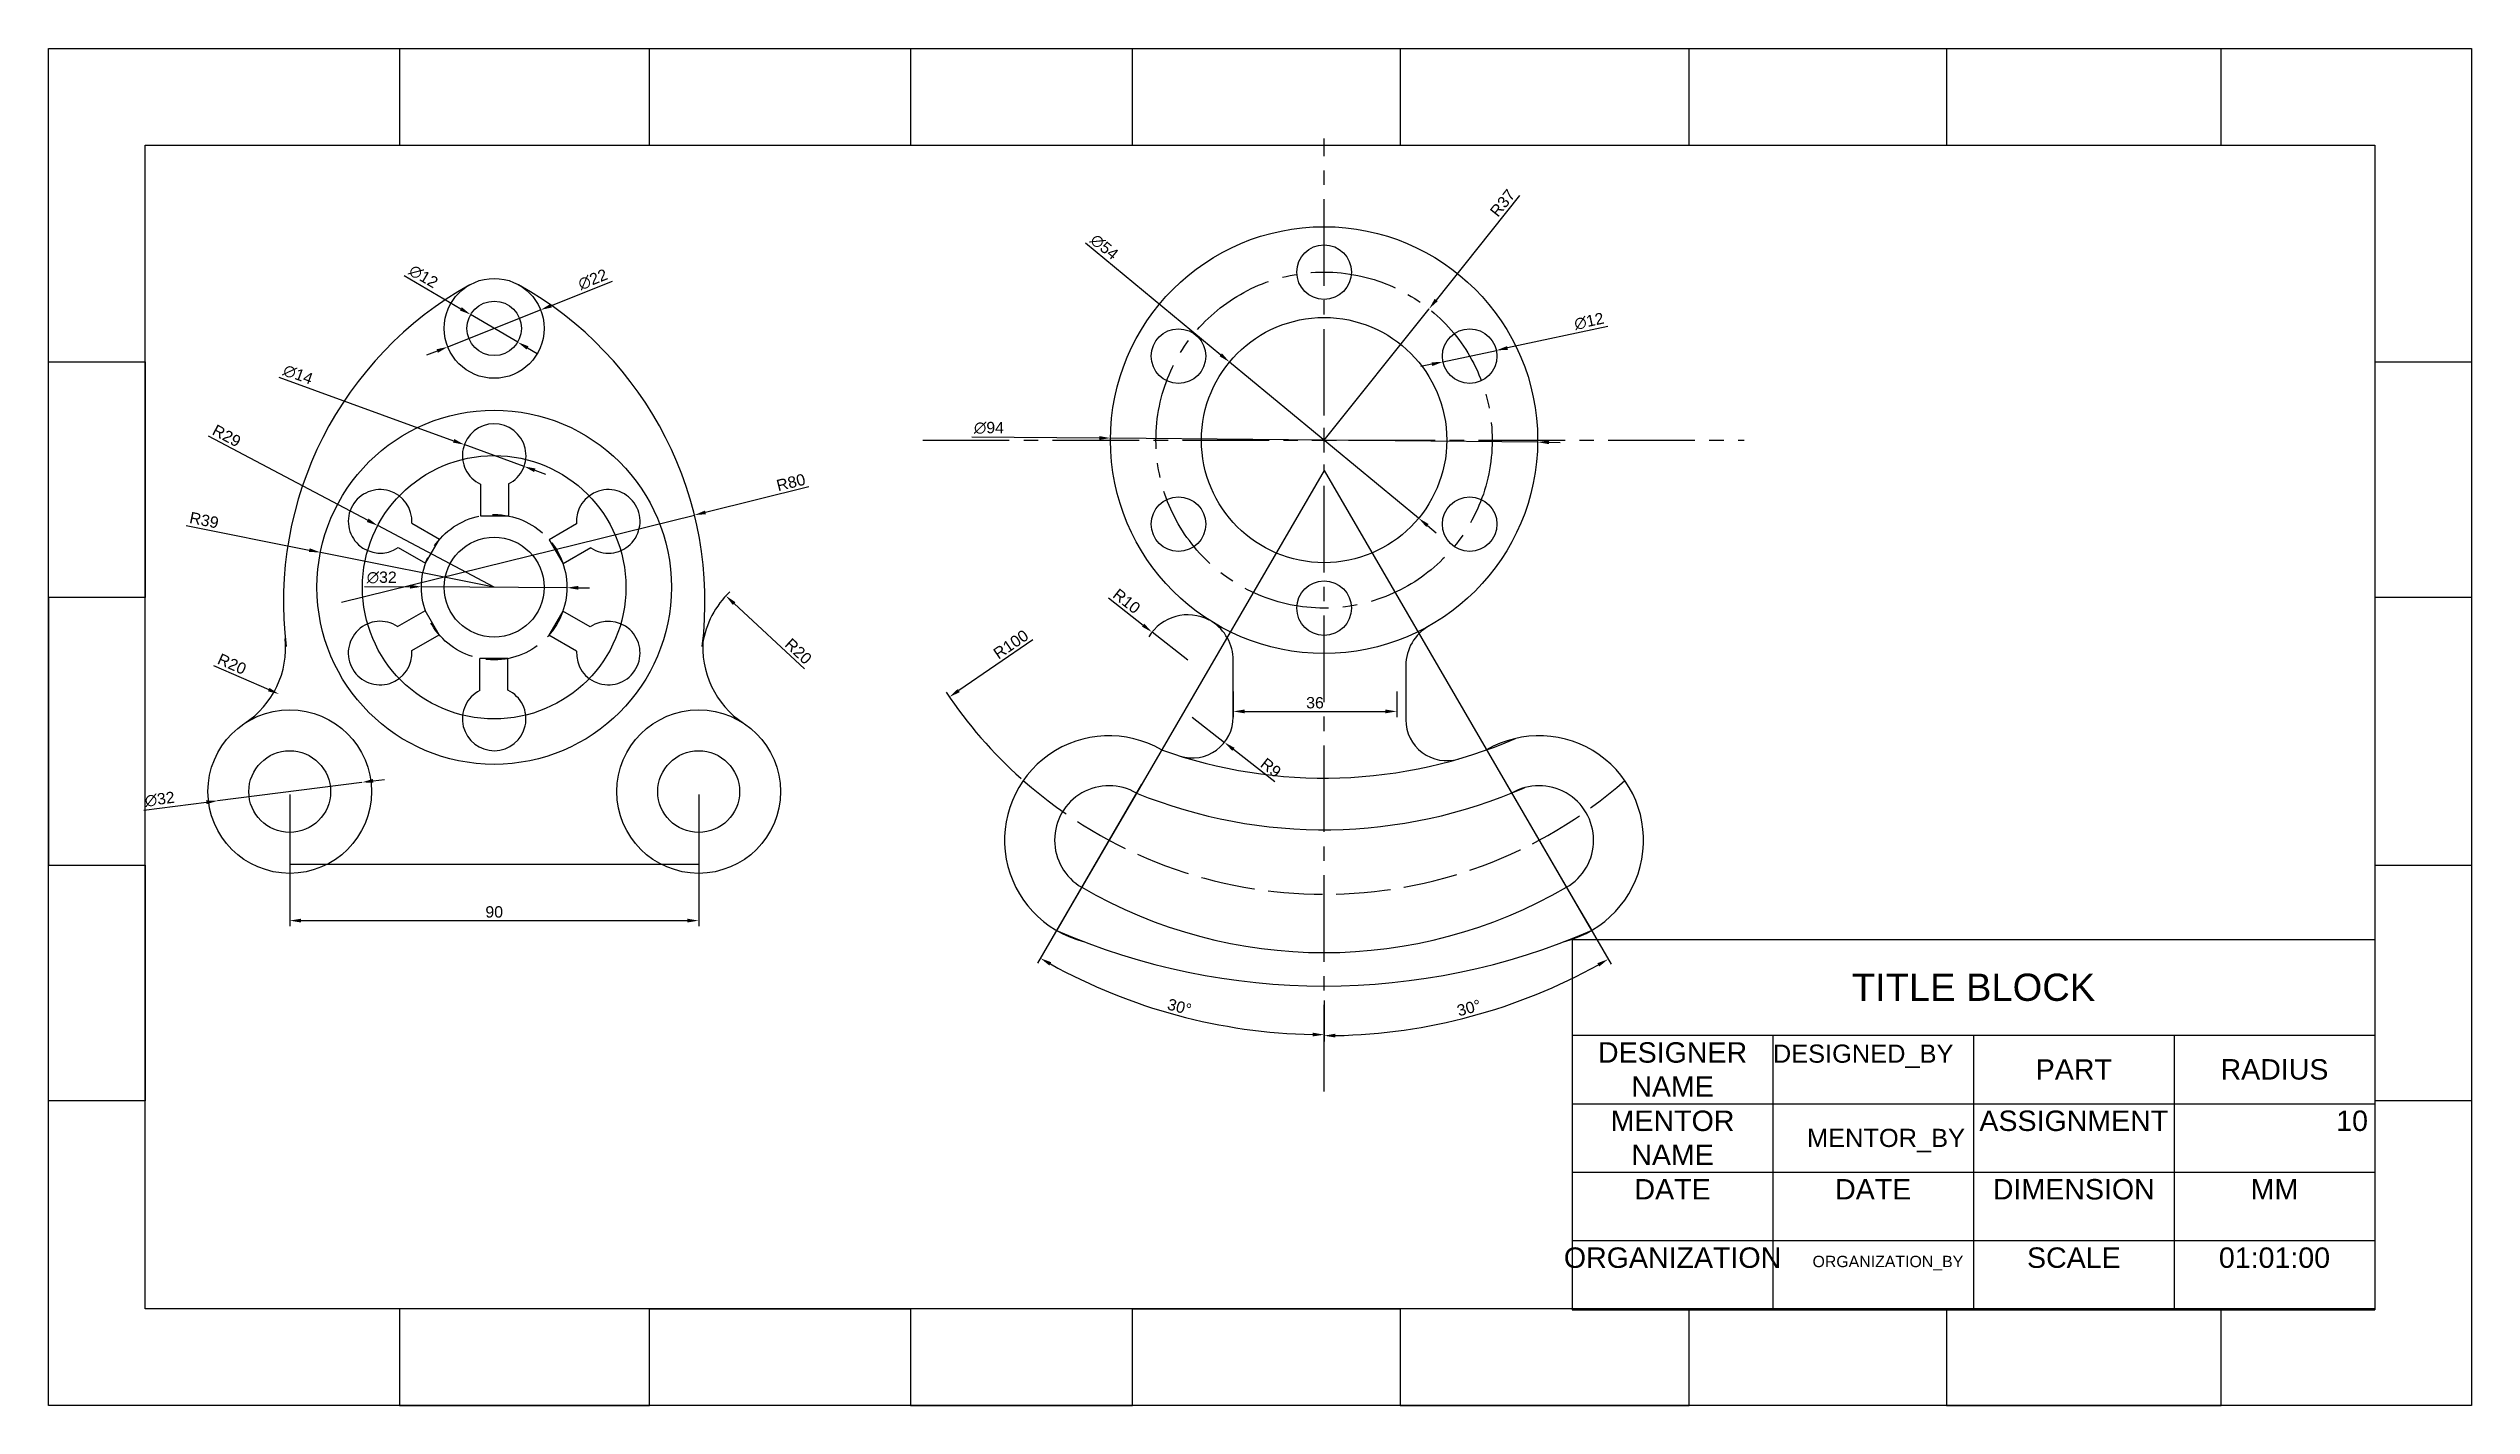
# Model space of a CAD drawing. Header units: millimetres. Extents: x 3405 to 3938, y 1557 to 1856.
import ezdxf

# ---------------------------------------------------------------- set-up
doc = ezdxf.new("R2010")
doc.units = ezdxf.units.MM
doc.linetypes.add('ACAD_ISO02W100', pattern=[15, 12, -3])
doc.linetypes.add('CENTER2', pattern=[28.575, 19.05, -3.175, 3.175, -3.175])
doc.styles.get("Standard").update_dxf_attribs({"font": 'arial.ttf'})
doc.dimstyles.new('ISO-25', dxfattribs={"dimtxt": 2.5, "dimasz": 2.5, "dimexe": 1.25, "dimexo": 0.625, "dimtad": 1, "dimtxsty": 'Standard', "dimcen": 2.5, "dimadec": 0, "dimazin": 0, "dimtfac": 1, "dimtmove": 0, "dimatfit": 3, "dimfxl": 1, "dimarcsym": 0})

# ---------------------------------------------------------------- blocks, each defined once
blk = doc.blocks.new('*U1')
blk.add_arc((0, -0.34), 7, 296.6438, 244.6231)
blk = doc.blocks.new('*U2')
at = {"color": 0, "linetype": 'ByBlock', "lineweight": -2, "transparency": 16777216}
blk.add_blockref('*U1', (3503.25, 1766.58), dxfattribs=at)
for p, rotation in [((3477.84, 1751.92), 59.99999999999999), ((3528.65, 1751.92), 299.9999999999999), ((3477.84, 1722.58), 120), ((3528.65, 1722.58), 240), ((3503.25, 1707.91), 180)]:
    blk.add_blockref('*U1', p, dxfattribs=dict(at, rotation=rotation))
blk = doc.blocks.new('*U3')
blk.add_line((0, 3.48), (0, -3.48))
blk = doc.blocks.new('*U4')
at = {"color": 0, "linetype": 'ByBlock', "lineweight": -2, "transparency": 16777216}
blk.add_blockref('*U3', (3500.25, 1756.44), dxfattribs=at)
for p, rotation in [((3518.37, 1749.44), 300.0000000000001), ((3485.12, 1744.25), 60.00000000000001), ((3521.37, 1730.25), 240), ((3488.12, 1725.05), 120), ((3506.25, 1718.05), 180)]:
    blk.add_blockref('*U3', p, dxfattribs=dict(at, rotation=rotation))
blk = doc.blocks.new('*U5')
blk.add_line((0, 3.53), (0, -3.53))
blk = doc.blocks.new('*U6')
at = {"color": 0, "linetype": 'ByBlock', "lineweight": -2, "transparency": 16777216}
blk.add_blockref('*U5', (3506.39, 1756.46), dxfattribs=at)
for p, rotation in [((3488.17, 1749.57), 59.99999999999999), ((3521.46, 1744.14), 299.9999999999999), ((3485.04, 1730.36), 120), ((3518.32, 1724.92), 240), ((3500.11, 1718.03), 180)]:
    blk.add_blockref('*U5', p, dxfattribs=dict(at, rotation=rotation))
blk = doc.blocks.new('*U7')
blk.add_line((-3.07, 0), (3.07, 0))
blk = doc.blocks.new('*U8')
at = {"color": 0, "linetype": 'ByBlock', "lineweight": -2, "transparency": 16777216}
blk.add_blockref('*U7', (3503.32, 1752.96), dxfattribs=at)
for p, rotation in [((3489.67, 1745.17), 60.00000000000001), ((3516.89, 1745.04), 299.9999999999999), ((3489.6, 1729.45), 120), ((3516.82, 1729.33), 239.9999999999999), ((3503.18, 1721.53), 180)]:
    blk.add_blockref('*U7', p, dxfattribs=dict(at, rotation=rotation))
blk = doc.blocks.new('*D9')
at = {"color": 0, "linetype": 'Continuous', "lineweight": -2, "transparency": 16777216}
for p, q in [((3474.72, 1737.44), (3484.75, 1737.37)), ((3519.25, 1737.14), (3487.25, 1737.35)), ((3521.75, 1737.12), (3524.25, 1737.11))]:
    blk.add_line(p, q, dxfattribs=at)
at = {"color": 0, "linetype": 'Continuous', "transparency": 16777216}
for points in [[(3484.75, 1737.79), (3484.74, 1736.95), (3487.25, 1737.35)], [(3521.75, 1737.54), (3521.74, 1736.71), (3519.25, 1737.14)]]:
    blk.add_solid(points, dxfattribs=at)
at = {"layer": 'Defpoints', "color": 0, "linetype": 'Continuous', "transparency": 16777216}
for p in [(3487.25, 1737.35), (3519.25, 1737.14)]:
    blk.add_point(p, dxfattribs=at)
at = {"color": 0, "linetype": 'Continuous', "transparency": 16777216, "insert": (3478.5, 1739.38), "char_height": 2.5, "attachment_point": 5, "rotation": 359.6209}
blk.add_mtext('∅32', dxfattribs=at)
blk = doc.blocks.new('*D10')
at = {"color": 0, "linetype": 'Continuous', "lineweight": -2, "transparency": 16777216}
blk.add_line((3441.48, 1720.04), (3453.63, 1714.7), dxfattribs=at)
at = {"color": 0, "linetype": 'Continuous', "transparency": 16777216}
blk.add_solid([(3453.8, 1715.08), (3453.46, 1714.32), (3455.92, 1713.7)], dxfattribs=at)
at = {"layer": 'Defpoints', "color": 0, "linetype": 'Continuous', "transparency": 16777216}
for p in [(3437.61, 1721.74), (3455.92, 1713.7)]:
    blk.add_point(p, dxfattribs=at)
at = {"color": 0, "linetype": 'Continuous', "transparency": 16777216, "insert": (3445.54, 1720.33), "char_height": 2.5, "attachment_point": 5, "rotation": 336.2799}
blk.add_mtext('R20', dxfattribs=at)
blk = doc.blocks.new('*D11')
at = {"color": 0, "linetype": 'Continuous', "lineweight": -2, "transparency": 16777216}
for p, q in [((3435.49, 1750.85), (3462.56, 1745.41)), ((3503.25, 1737.25), (3465.01, 1744.92))]:
    blk.add_line(p, q, dxfattribs=at)
at = {"color": 0, "linetype": 'Continuous', "transparency": 16777216}
blk.add_solid([(3462.64, 1745.82), (3462.48, 1745.01), (3465.01, 1744.92)], dxfattribs=at)
at = {"layer": 'Defpoints', "color": 0, "linetype": 'Continuous', "transparency": 16777216}
for p in [(3465.01, 1744.92), (3503.25, 1737.25)]:
    blk.add_point(p, dxfattribs=at)
at = {"color": 0, "linetype": 'Continuous', "transparency": 16777216, "insert": (3439.41, 1752), "char_height": 2.5, "attachment_point": 5, "rotation": 348.6494}
blk.add_mtext('R39', dxfattribs=at)
blk = doc.blocks.new('*D12')
at = {"color": 0, "linetype": 'Continuous', "lineweight": -2, "transparency": 16777216}
for p, q in [((3440.28, 1770.6), (3475.41, 1751.99)), ((3503.25, 1737.25), (3477.62, 1750.82))]:
    blk.add_line(p, q, dxfattribs=at)
at = {"color": 0, "linetype": 'Continuous', "transparency": 16777216}
blk.add_solid([(3475.61, 1752.36), (3475.22, 1751.62), (3477.62, 1750.82)], dxfattribs=at)
at = {"layer": 'Defpoints', "color": 0, "linetype": 'Continuous', "transparency": 16777216}
for p in [(3477.62, 1750.82), (3503.25, 1737.25)]:
    blk.add_point(p, dxfattribs=at)
at = {"color": 0, "linetype": 'Continuous', "transparency": 16777216, "insert": (3444.37, 1770.59), "char_height": 2.5, "attachment_point": 5, "rotation": 332.0903}
blk.add_mtext('R29', dxfattribs=at)
blk = doc.blocks.new('*D13')
at = {"color": 0, "linetype": 'Continuous', "lineweight": -2, "transparency": 16777216}
for p, q in [((3455.85, 1783.49), (3494.32, 1769.5)), ((3509.82, 1763.85), (3496.67, 1768.64)), ((3512.17, 1763), (3514.52, 1762.14))]:
    blk.add_line(p, q, dxfattribs=at)
at = {"color": 0, "linetype": 'Continuous', "transparency": 16777216}
for points in [[(3494.46, 1769.89), (3494.18, 1769.1), (3496.67, 1768.64)], [(3512.32, 1763.39), (3512.03, 1762.61), (3509.82, 1763.85)]]:
    blk.add_solid(points, dxfattribs=at)
at = {"layer": 'Defpoints', "color": 0, "linetype": 'Continuous', "transparency": 16777216}
for p in [(3496.67, 1768.64), (3509.82, 1763.85)]:
    blk.add_point(p, dxfattribs=at)
at = {"color": 0, "linetype": 'Continuous', "transparency": 16777216, "insert": (3460.07, 1784.06), "char_height": 2.5, "attachment_point": 5, "rotation": 340.0045}
blk.add_mtext('∅14', dxfattribs=at)
blk = doc.blocks.new('*D14')
at = {"color": 0, "linetype": 'Continuous', "lineweight": -2, "transparency": 16777216}
for p, q in [((3458.25, 1691.62), (3458.25, 1662.59)), ((3548.25, 1691.62), (3548.25, 1662.59)), ((3460.75, 1663.84), (3545.75, 1663.84))]:
    blk.add_line(p, q, dxfattribs=at)
at = {"color": 0, "linetype": 'Continuous', "transparency": 16777216}
for points in [[(3460.75, 1664.26), (3460.75, 1663.42), (3458.25, 1663.84)], [(3545.75, 1664.26), (3545.75, 1663.42), (3548.25, 1663.84)]]:
    blk.add_solid(points, dxfattribs=at)
at = {"layer": 'Defpoints', "color": 0, "linetype": 'Continuous', "transparency": 16777216}
for p in [(3458.25, 1692.25), (3548.25, 1692.25), (3548.25, 1663.84)]:
    blk.add_point(p, dxfattribs=at)
at = {"color": 0, "linetype": 'Continuous', "transparency": 16777216, "insert": (3503.25, 1665.74), "char_height": 2.5, "attachment_point": 5}
blk.add_mtext('90', dxfattribs=at)
blk = doc.blocks.new('*D15')
at = {"color": 0, "linetype": 'Continuous', "lineweight": -2, "transparency": 16777216}
for p, q in [((3474.12, 1694.28), (3442.38, 1690.21)), ((3476.6, 1694.6), (3479.08, 1694.92)), ((3426.17, 1688.13), (3439.9, 1689.89))]:
    blk.add_line(p, q, dxfattribs=at)
at = {"color": 0, "linetype": 'Continuous', "transparency": 16777216}
for points in [[(3476.54, 1695.02), (3476.65, 1694.19), (3474.12, 1694.28)], [(3439.84, 1690.3), (3439.95, 1689.48), (3442.38, 1690.21)]]:
    blk.add_solid(points, dxfattribs=at)
at = {"layer": 'Defpoints', "color": 0, "linetype": 'Continuous', "transparency": 16777216}
for p in [(3474.12, 1694.28), (3442.38, 1690.21)]:
    blk.add_point(p, dxfattribs=at)
at = {"color": 0, "linetype": 'Continuous', "transparency": 16777216, "insert": (3429.65, 1690.56), "char_height": 2.5, "attachment_point": 5, "rotation": 7.3177}
blk.add_mtext('∅32', dxfattribs=at)
blk = doc.blocks.new('*D16')
at = {"color": 0, "linetype": 'Continuous', "lineweight": -2, "transparency": 16777216}
for p, q in [((3572.51, 1759.34), (3549.74, 1753.73)), ((3469.64, 1733.98), (3547.32, 1753.13))]:
    blk.add_line(p, q, dxfattribs=at)
at = {"color": 0, "linetype": 'Continuous', "transparency": 16777216}
blk.add_solid([(3549.64, 1754.13), (3549.84, 1753.33), (3547.32, 1753.13)], dxfattribs=at)
at = {"layer": 'Defpoints', "color": 0, "linetype": 'Continuous', "transparency": 16777216}
for p in [(3547.32, 1753.13), (3469.64, 1733.98)]:
    blk.add_point(p, dxfattribs=at)
at = {"color": 0, "linetype": 'Continuous', "transparency": 16777216, "insert": (3568.55, 1760.32), "char_height": 2.5, "attachment_point": 5, "rotation": 13.848}
blk.add_mtext('R80', dxfattribs=at)
blk = doc.blocks.new('*D17')
at = {"color": 0, "linetype": 'Continuous', "lineweight": -2, "transparency": 16777216}
blk.add_line((3571.53, 1719.29), (3556.06, 1733.64), dxfattribs=at)
blk.add_arc((3568.89, 1721.74), 20, 133.5619, 171.1774, dxfattribs=at)
at = {"color": 0, "linetype": 'Continuous', "transparency": 16777216}
blk.add_solid([(3556.34, 1733.95), (3555.78, 1733.34), (3554.23, 1735.35)], dxfattribs=at)
at = {"layer": 'Defpoints', "color": 0, "linetype": 'Continuous', "transparency": 16777216}
for p in [(3554.23, 1735.35), (3568.89, 1721.74)]:
    blk.add_point(p, dxfattribs=at)
at = {"color": 0, "linetype": 'Continuous', "transparency": 16777216, "insert": (3570.18, 1723.14), "char_height": 2.5, "attachment_point": 5, "rotation": 317.1429}
blk.add_mtext('R20', dxfattribs=at)
blk = doc.blocks.new('*D18')
at = {"color": 0, "linetype": 'Continuous', "lineweight": -2, "transparency": 16777216}
for p, q in [((3529.18, 1804.57), (3515.79, 1799.24)), ((3493.03, 1790.18), (3513.47, 1798.31)), ((3490.7, 1789.25), (3488.38, 1788.33))]:
    blk.add_line(p, q, dxfattribs=at)
at = {"color": 0, "linetype": 'Continuous', "transparency": 16777216}
for points in [[(3515.64, 1799.63), (3515.94, 1798.85), (3513.47, 1798.31)], [(3490.55, 1789.64), (3490.86, 1788.87), (3493.03, 1790.18)]]:
    blk.add_solid(points, dxfattribs=at)
at = {"layer": 'Defpoints', "color": 0, "linetype": 'Continuous', "transparency": 16777216}
for p in [(3513.47, 1798.31), (3493.03, 1790.18)]:
    blk.add_point(p, dxfattribs=at)
at = {"color": 0, "linetype": 'Continuous', "transparency": 16777216, "insert": (3524.95, 1805.01), "char_height": 2.5, "attachment_point": 5, "rotation": 21.7038}
blk.add_mtext('∅22', dxfattribs=at)
blk = doc.blocks.new('*D19')
at = {"color": 0, "linetype": 'Continuous', "lineweight": -2, "transparency": 16777216}
for p, q in [((3483.43, 1805.86), (3495.91, 1798.54)), ((3508.42, 1791.21), (3498.07, 1797.28)), ((3510.58, 1789.95), (3512.74, 1788.68))]:
    blk.add_line(p, q, dxfattribs=at)
at = {"color": 0, "linetype": 'Continuous', "transparency": 16777216}
for points in [[(3496.12, 1798.9), (3495.7, 1798.19), (3498.07, 1797.28)], [(3510.79, 1790.31), (3510.37, 1789.59), (3508.42, 1791.21)]]:
    blk.add_solid(points, dxfattribs=at)
at = {"layer": 'Defpoints', "color": 0, "linetype": 'Continuous', "transparency": 16777216}
for p in [(3498.07, 1797.28), (3508.42, 1791.21)]:
    blk.add_point(p, dxfattribs=at)
at = {"color": 0, "linetype": 'Continuous', "transparency": 16777216, "insert": (3487.67, 1805.66), "char_height": 2.5, "attachment_point": 5, "rotation": 329.624}
blk.add_mtext('∅12', dxfattribs=at)
blk = doc.blocks.new('*U25')
at = {"linetype": 'Continuous'}
blk.add_circle((0, 0), 6, dxfattribs=at)
blk = doc.blocks.new('*U26')
at = {"color": 0, "linetype": 'ByBlock', "lineweight": -2, "transparency": 16777216}
blk.add_blockref('*U25', (3685.89, 1806.64), dxfattribs=at)
for p, rotation in [((3653.84, 1788.14), 59.99999999999999), ((3717.93, 1788.14), 299.9999999999999), ((3653.84, 1751.14), 120), ((3717.93, 1751.14), 240), ((3685.89, 1732.64), 180)]:
    blk.add_blockref('*U25', p, dxfattribs=dict(at, rotation=rotation))
blk = doc.blocks.new('*D27')
at = {"color": 0, "linetype": 'Continuous', "lineweight": -2, "transparency": 16777216}
for p, q in [((3665.89, 1714.29), (3665.89, 1708.65)), ((3701.89, 1714.29), (3701.89, 1708.65)), ((3668.39, 1709.9), (3699.39, 1709.9))]:
    blk.add_line(p, q, dxfattribs=at)
at = {"color": 0, "linetype": 'Continuous', "transparency": 16777216}
for points in [[(3668.39, 1710.32), (3668.39, 1709.48), (3665.89, 1709.9)], [(3699.39, 1710.32), (3699.39, 1709.48), (3701.89, 1709.9)]]:
    blk.add_solid(points, dxfattribs=at)
at = {"layer": 'Defpoints', "color": 0, "linetype": 'Continuous', "transparency": 16777216}
for p in [(3665.89, 1714.91), (3701.89, 1714.91), (3701.89, 1709.9)]:
    blk.add_point(p, dxfattribs=at)
at = {"color": 0, "linetype": 'Continuous', "transparency": 16777216, "insert": (3683.89, 1711.8), "char_height": 2.5, "attachment_point": 5}
blk.add_mtext('36', dxfattribs=at)
blk = doc.blocks.new('*D28')
at = {"color": 0, "linetype": 'Continuous', "lineweight": -2, "transparency": 16777216}
for p, q in [((3638.42, 1734.9), (3646.06, 1728.9)), ((3655.89, 1721.17), (3648.02, 1727.35))]:
    blk.add_line(p, q, dxfattribs=at)
blk.add_arc((3655.89, 1721.17), 10, 61.8241, 149.0036, dxfattribs=at)
at = {"color": 0, "linetype": 'Continuous', "transparency": 16777216}
blk.add_solid([(3646.32, 1729.22), (3645.8, 1728.57), (3648.02, 1727.35)], dxfattribs=at)
at = {"layer": 'Defpoints', "color": 0, "linetype": 'Continuous', "transparency": 16777216}
for p in [(3648.02, 1727.35), (3655.89, 1721.17)]:
    blk.add_point(p, dxfattribs=at)
at = {"color": 0, "linetype": 'Continuous', "transparency": 16777216, "insert": (3642.43, 1734.17), "char_height": 2.5, "attachment_point": 5, "rotation": 321.8416}
blk.add_mtext('R10', dxfattribs=at)
blk = doc.blocks.new('*D29')
at = {"color": 0, "linetype": 'Continuous', "lineweight": -2, "transparency": 16777216}
for p, q in [((3656.89, 1708.65), (3663.97, 1703.09)), ((3675.08, 1694.37), (3665.93, 1701.55))]:
    blk.add_line(p, q, dxfattribs=at)
at = {"color": 0, "linetype": 'Continuous', "transparency": 16777216}
blk.add_solid([(3666.19, 1701.88), (3665.68, 1701.22), (3663.97, 1703.09)], dxfattribs=at)
at = {"layer": 'Defpoints', "color": 0, "linetype": 'Continuous', "transparency": 16777216}
for p in [(3656.89, 1708.65), (3663.97, 1703.09)]:
    blk.add_point(p, dxfattribs=at)
at = {"color": 0, "linetype": 'Continuous', "transparency": 16777216, "insert": (3674.17, 1697.5), "char_height": 2.5, "attachment_point": 5, "rotation": 321.868}
blk.add_mtext('R9', dxfattribs=at)
blk = doc.blocks.new('*D30')
at = {"color": 0, "linetype": 'Continuous', "lineweight": -2, "transparency": 16777216}
blk.add_line((3621.81, 1725.69), (3605.49, 1714.49), dxfattribs=at)
blk.add_arc((3685.89, 1769.64), 100, 213.7322, 228.1973, dxfattribs=at)
at = {"color": 0, "linetype": 'Continuous', "transparency": 16777216}
blk.add_solid([(3605.25, 1714.83), (3605.72, 1714.14), (3603.42, 1713.07)], dxfattribs=at)
at = {"layer": 'Defpoints', "color": 0, "linetype": 'Continuous', "transparency": 16777216}
for p in [(3685.89, 1769.64), (3603.42, 1713.07)]:
    blk.add_point(p, dxfattribs=at)
at = {"color": 0, "linetype": 'Continuous', "transparency": 16777216, "insert": (3616.96, 1724.66), "char_height": 2.5, "attachment_point": 5, "rotation": 34.4484}
blk.add_mtext('R100', dxfattribs=at)
blk = doc.blocks.new('*D31')
at = {"color": 0, "linetype": 'Continuous', "lineweight": -2, "transparency": 16777216}
for p, q in [((3728.92, 1823.47), (3710.55, 1800.49)), ((3685.89, 1769.64), (3708.99, 1798.54))]:
    blk.add_line(p, q, dxfattribs=at)
at = {"color": 0, "linetype": 'Continuous', "transparency": 16777216}
blk.add_solid([(3710.23, 1800.75), (3710.88, 1800.23), (3708.99, 1798.54)], dxfattribs=at)
at = {"layer": 'Defpoints', "color": 0, "linetype": 'Continuous', "transparency": 16777216}
for p in [(3708.99, 1798.54), (3685.89, 1769.64)]:
    blk.add_point(p, dxfattribs=at)
at = {"color": 0, "linetype": 'Continuous', "transparency": 16777216, "insert": (3725.18, 1821.84), "char_height": 2.5, "attachment_point": 5, "rotation": 51.3618}
blk.add_mtext('R37', dxfattribs=at)
blk = doc.blocks.new('*D32')
at = {"color": 0, "linetype": 'Continuous', "lineweight": -2, "transparency": 16777216}
for p, q in [((3608.35, 1770.38), (3636.39, 1770.11)), ((3732.89, 1769.19), (3638.89, 1770.09)), ((3735.39, 1769.17), (3737.88, 1769.14))]:
    blk.add_line(p, q, dxfattribs=at)
at = {"color": 0, "linetype": 'Continuous', "transparency": 16777216}
for points in [[(3636.39, 1770.53), (3636.39, 1769.7), (3638.89, 1770.09)], [(3735.39, 1769.58), (3735.38, 1768.75), (3732.89, 1769.19)]]:
    blk.add_solid(points, dxfattribs=at)
at = {"layer": 'Defpoints', "color": 0, "linetype": 'Continuous', "transparency": 16777216}
for p in [(3638.89, 1770.09), (3732.89, 1769.19)]:
    blk.add_point(p, dxfattribs=at)
at = {"color": 0, "linetype": 'Continuous', "transparency": 16777216, "insert": (3612.14, 1772.32), "char_height": 2.5, "attachment_point": 5, "rotation": 359.4503}
blk.add_mtext('∅94', dxfattribs=at)
blk = doc.blocks.new('*D33')
at = {"color": 0, "linetype": 'Continuous', "lineweight": -2, "transparency": 16777216}
for p, q in [((3633.36, 1813.05), (3663.15, 1788.43)), ((3706.7, 1752.44), (3665.07, 1786.84)), ((3708.63, 1750.85), (3710.55, 1749.26))]:
    blk.add_line(p, q, dxfattribs=at)
at = {"color": 0, "linetype": 'Continuous', "transparency": 16777216}
for points in [[(3663.41, 1788.75), (3662.88, 1788.11), (3665.07, 1786.84)], [(3708.89, 1751.17), (3708.36, 1750.53), (3706.7, 1752.44)]]:
    blk.add_solid(points, dxfattribs=at)
at = {"layer": 'Defpoints', "color": 0, "linetype": 'Continuous', "transparency": 16777216}
for p in [(3665.07, 1786.84), (3706.7, 1752.44)]:
    blk.add_point(p, dxfattribs=at)
at = {"color": 0, "linetype": 'Continuous', "transparency": 16777216, "insert": (3637.52, 1812.17), "char_height": 2.5, "attachment_point": 5, "rotation": 320.4298}
blk.add_mtext('∅54', dxfattribs=at)
blk = doc.blocks.new('*D34')
at = {"color": 0, "linetype": 'Continuous', "lineweight": -2, "transparency": 16777216}
for p, q in [((3748.31, 1794.67), (3726.24, 1789.93)), ((3712.06, 1786.88), (3723.8, 1789.4)), ((3709.62, 1786.35), (3707.18, 1785.83))]:
    blk.add_line(p, q, dxfattribs=at)
at = {"color": 0, "linetype": 'Continuous', "transparency": 16777216}
for points in [[(3709.53, 1786.76), (3709.71, 1785.95), (3712.06, 1786.88)], [(3726.15, 1790.33), (3726.33, 1789.52), (3723.8, 1789.4)]]:
    blk.add_solid(points, dxfattribs=at)
at = {"layer": 'Defpoints', "color": 0, "linetype": 'Continuous', "transparency": 16777216}
for p in [(3712.06, 1786.88), (3723.8, 1789.4)]:
    blk.add_point(p, dxfattribs=at)
at = {"color": 0, "linetype": 'Continuous', "transparency": 16777216, "insert": (3744.21, 1795.81), "char_height": 2.5, "attachment_point": 5, "rotation": 12.1375}
blk.add_mtext('∅12', dxfattribs=at)
blk = doc.blocks.new('*D35')
at = {"color": 0, "linetype": 'Continuous', "lineweight": -2, "transparency": 16777216}
for p, q in [((3726.05, 1693.85), (3749.05, 1654.26)), ((3685.89, 1646.23), (3685.89, 1637.24))]:
    blk.add_line(p, q, dxfattribs=at)
blk.add_arc((3685.89, 1762.97), 124.48, 271.1507, 299.0055, dxfattribs=at)
at = {"color": 0, "linetype": 'Continuous', "transparency": 16777216}
for points in [[(3746.04, 1654.47), (3746.45, 1653.74), (3748.42, 1655.34)], [(3688.39, 1638.1), (3688.38, 1638.94), (3685.89, 1638.49)]]:
    blk.add_solid(points, dxfattribs=at)
at = {"layer": 'Defpoints', "color": 0, "linetype": 'Continuous', "transparency": 16777216}
for p in [(3685.89, 1769.64), (3685.89, 1762.97), (3725.73, 1694.39), (3685.89, 1646.85), (3707.61, 1640.4)]:
    blk.add_point(p, dxfattribs=at)
at = {"color": 0, "linetype": 'Continuous', "transparency": 16777216, "insert": (3717.77, 1644.62), "char_height": 2.5, "attachment_point": 5, "rotation": 15.0781}
blk.add_mtext('30°', dxfattribs=at)
blk = doc.blocks.new('*D36')
at = {"color": 0, "linetype": 'Continuous', "lineweight": -2, "transparency": 16777216}
for p, q in [((3645.73, 1693.85), (3622.84, 1654.46)), ((3685.89, 1646.23), (3685.89, 1637.47))]:
    blk.add_line(p, q, dxfattribs=at)
blk.add_arc((3685.89, 1762.97), 124.25, 240.9967, 268.8472, dxfattribs=at)
at = {"color": 0, "linetype": 'Continuous', "transparency": 16777216}
for points in [[(3625.44, 1653.94), (3625.85, 1654.67), (3623.47, 1655.54)], [(3683.39, 1639.16), (3683.38, 1638.33), (3685.89, 1638.72)]]:
    blk.add_solid(points, dxfattribs=at)
at = {"layer": 'Defpoints', "color": 0, "linetype": 'Continuous', "transparency": 16777216}
for p in [(3685.89, 1769.64), (3685.89, 1762.97), (3646.04, 1694.39), (3643.18, 1646.29), (3685.89, 1646.85)]:
    blk.add_point(p, dxfattribs=at)
at = {"color": 0, "linetype": 'Continuous', "transparency": 16777216, "insert": (3654.06, 1644.84), "char_height": 2.5, "attachment_point": 5, "rotation": 344.9219}
blk.add_mtext('30°', dxfattribs=at)
blk = doc.blocks.new('*U37')
at = {"color": 0, "linetype": 'CENTER2', "transparency": 16777216}
for p, q in [((0, 5.4), (0, 66.44)), ((-88.32, 0), (-5.4, 0)), ((5.4, 0), (92.48, 0)), ((0, -143.43), (0, -5.4))]:
    blk.add_line(p, q, dxfattribs=at)
at = {"color": 0, "linetype": 'Continuous', "transparency": 16777216}
for p, q in [((-2.7, 0), (2.7, 0)), ((0, -2.7), (0, 2.7))]:
    blk.add_line(p, q, dxfattribs=at)
blk = doc.blocks.new('*T39')
at = {"color": 0, "linetype": 'ByBlock', "lineweight": -2, "transparency": 16777216}
for p, q in [((0, 0), (176.63, 0)), ((0, 0), (0, -81.52)), ((176.63, 0), (176.63, -81.52)), ((0, -21.06), (176.63, -21.06)), ((44.16, -21.06), (44.16, -81.52)), ((88.31, -21.06), (88.31, -81.52)), ((132.47, -21.06), (132.47, -81.52)), ((0, -36.14), (176.63, -36.14)), ((0, -51.22), (176.63, -51.22)), ((0, -66.28), (176.63, -66.28)), ((0, -81.52), (176.63, -81.52))]:
    blk.add_line(p, q, dxfattribs=at)
at = {"color": 0, "linetype": 'Continuous', "transparency": 16777216}
for s, insert, char_height, width, attachment_point in [('TITLE BLOCK', (88.31, -10.53), 6, 173.6272, 5), ('DESIGNER NAME', (22.08, -28.6), 4.5, 41.1568, 5), ('PART', (110.39, -28.6), 4.5, 41.1568, 5), ('RADIUS', (154.55, -28.6), 4.5, 41.1568, 5), ('MENTOR NAME', (22.08, -37.64), 4.5, 41.1568, 2), ('ASSIGNMENT', (110.39, -37.64), 4.5, 41.1568, 2), ('10', (175.13, -37.64), 4.5, 41.1568, 3), ('DATE', (22.08, -52.72), 4.5, 41.1568, 2), ('DATE', (66.24, -52.72), 4.5, 41.1568, 2), ('DIMENSION', (110.39, -52.72), 4.5, 41.1568, 2), ('MM', (154.55, -52.72), 4.5, 41.1568, 2), ('ORGANIZATION', (22.08, -67.78), 4.5, 41.1568, 2), ('SCALE', (110.39, -67.78), 4.5, 41.1568, 2), ('01:01:00', (154.55, -67.78), 4.5, 41.1568, 2)]:
    blk.add_mtext(s, dxfattribs=dict(at, insert=insert, char_height=char_height, width=width, attachment_point=attachment_point))

msp = doc.modelspace()

# ---------------------------------------------------------------- linework, layer by layer
at = {"linetype": 'Continuous'}
for p, q in [((3482.401, 1855.887), (3482.401, 1834.595)), ((3537.46, 1834.595), (3537.46, 1855.887)), ((3537.46, 1855.887), (3594.845, 1855.887)), ((3594.845, 1855.887), (3594.845, 1834.595)), ((3643.7, 1834.595), (3643.7, 1855.887)), ((3643.7, 1855.887), (3702.636, 1855.887)), ((3702.636, 1855.887), (3702.636, 1834.595)), ((3766.225, 1834.595), (3766.225, 1855.887)), ((3766.225, 1855.887), (3822.835, 1855.887)), ((3822.835, 1855.887), (3822.835, 1834.595)), ((3883.322, 1834.595), (3883.322, 1855.887)), ((3482.401, 1834.595), (3537.46, 1834.595)), ((3594.845, 1834.595), (3643.7, 1834.595)), ((3702.636, 1834.595), (3766.225, 1834.595)), ((3822.835, 1834.595), (3883.322, 1834.595)), ((3405.152, 1786.867), (3426.444, 1786.867)), ((3426.444, 1786.867), (3426.444, 1734.955)), ((3917.128, 1786.867), (3938.42, 1786.867)), ((3938.42, 1786.867), (3938.42, 1734.955)), ((3685.887, 1762.975), (3646.042, 1694.393)), ((3685.887, 1762.975), (3725.733, 1694.393)), ((3426.444, 1734.955), (3405.152, 1734.955)), ((3405.152, 1734.955), (3405.152, 1676.07)), ((3938.42, 1734.955), (3917.128, 1734.955)), ((3917.128, 1734.955), (3917.128, 1676.07)), ((3665.887, 1708.651), (3665.887, 1721.174)), ((3703.887, 1719.991), (3703.887, 1708.049)), ((3646.042, 1694.393), (3627.021, 1661.653)), ((3725.733, 1694.393), (3744.754, 1661.653)), ((3405.152, 1676.07), (3426.444, 1676.07)), ((3426.444, 1676.07), (3426.444, 1624.158)), ((3917.128, 1676.07), (3938.42, 1676.07)), ((3938.42, 1676.07), (3938.42, 1624.158)), ((3632.547, 1671.165), (3627.069, 1661.625)), ((3741.434, 1667.368), (3744.784, 1661.671)), ((3426.444, 1624.158), (3405.152, 1624.158)), ((3938.42, 1624.158), (3917.128, 1624.158)), ((3482.401, 1578.344), (3482.401, 1557.052)), ((3537.46, 1557.052), (3537.46, 1578.344)), ((3537.46, 1578.344), (3594.845, 1578.344)), ((3594.845, 1578.344), (3594.845, 1557.052)), ((3643.7, 1557.052), (3643.7, 1578.344)), ((3643.7, 1578.344), (3702.636, 1578.344)), ((3702.636, 1578.344), (3702.636, 1557.052)), ((3766.225, 1557.052), (3766.225, 1578.344)), ((3766.225, 1578.344), (3822.835, 1578.344)), ((3822.835, 1578.344), (3822.835, 1557.052)), ((3883.322, 1557.052), (3883.322, 1578.344)), ((3482.401, 1557.052), (3537.46, 1557.052)), ((3594.845, 1557.052), (3643.7, 1557.052)), ((3702.636, 1557.052), (3766.225, 1557.052)), ((3822.835, 1557.052), (3883.322, 1557.052))]:
    msp.add_line(p, q, dxfattribs=at)
msp.add_line((3458.247, 1676.247), (3548.247, 1676.247))
for points in [[(3405.152, 1855.887), (3938.42, 1855.887), (3938.42, 1557.052), (3405.152, 1557.052)], [(3426.444, 1834.595), (3917.128, 1834.595), (3917.128, 1578.344), (3426.444, 1578.344)]]:
    msp.add_lwpolyline(points, close=True, dxfattribs=at)
for centre, radius in [((3685.887, 1769.64), 47), ((3685.887, 1769.64), 27), ((3458.247, 1692.247), 18), ((3548.247, 1692.247), 18)]:
    msp.add_circle(centre, radius, dxfattribs=at)
for centre, radius in [((3503.247, 1794.247), 11), ((3503.247, 1794.247), 6), ((3503.247, 1737.247), 39), ((3503.247, 1737.247), 11), ((3458.247, 1692.247), 9), ((3548.247, 1692.247), 9)]:
    msp.add_circle(centre, radius)
at = {"linetype": 'CENTER2'}
msp.add_circle((3685.887, 1769.64), 37, dxfattribs=at)
at = {"linetype": 'ByBlock'}
msp.add_circle((3503.247, 1737.247), 29, dxfattribs=at)
at = {"linetype": 'ACAD_ISO02W100'}
msp.add_circle((3503.247, 1737.247), 16, dxfattribs=at)
for centre, start, end in [((3536.854, 1733.984), 119.14703, 187.03207), ((3469.64, 1733.984), 352.96793, 60.85297)]:
    msp.add_arc(centre, 80, start, end)
at = {"linetype": 'Continuous'}
for centre, radius, start, end in [((3655.887, 1721.174), 10, 0, 58.24314), ((3713.887, 1719.991), 10, 119.42133, 180), ((3437.354, 1723.988), 20, 303.35352, 5.73692), ((3569.139, 1723.988), 20, 174.26308, 236.64648), ((3656.887, 1708.651), 9, 252.6119, 0), ((3712.887, 1708.049), 9, 180, 286.15476), ((3638.575, 1681.541), 23, 59.84383, 255.64817), ((3685.887, 1801.258), 106.041, 250.29295, 293.42097), ((3733.2, 1681.541), 23, 284.35183, 120.15617), ((3638.575, 1681.541), 12, 59.84383, 239.84383), ((3685.887, 1793.558), 109.706, 247.89424, 293.6895), ((3733.2, 1681.541), 12, 300.15617, 120.15617), ((3685.887, 1762.975), 106.181, 239.84383, 300.15617), ((3685.887, 1797.165), 147.745, 246.51964, 293.48036)]:
    msp.add_arc(centre, radius, start, end, dxfattribs=at)
at = {"linetype": 'ACAD_ISO02W100'}
msp.add_arc((3685.887, 1769.64), 100, 228.55543, 311.44457, dxfattribs=at)

# ---------------------------------------------------------------- block references
at = {"linetype": 'CENTER2'}
msp.add_blockref('*U37', (3685.887, 1769.64), dxfattribs=at)
at = {"linetype": 'Continuous'}
for name in ['*U26', '*U2', '*U6', '*U4', '*U8']:
    msp.add_blockref(name, (0, 0), dxfattribs=at)
msp.add_blockref('*T39', (3740.501, 1659.651))

# ---------------------------------------------------------------- texts
for tag, p, height in [('DESIGNED_BY', (3784.658, 1632.546), 4), ('MENTOR_BY', (3792.168, 1613.992), 4), ('ORGANIZATION_BY', (3793.385, 1587.529), 2.5)]:
    msp.add_attdef(tag, p, '', height=height, dxfattribs=at)

# ---------------------------------------------------------------- dimensions: what is measured, and where the dimension line sits
for center, mpoint, picture, middle in [((3685.887, 1769.64), (3708.99, 1798.541), '*D31', (3726.665, 1820.651)), ((3503.247, 1737.247), (3477.62, 1750.821), '*D12', (3443.475, 1768.907)), ((3685.887, 1769.64), (3603.424, 1713.074), '*D30', (3618.034, 1723.096)), ((3469.64, 1733.984), (3547.315, 1753.132), '*D16', (3569.005, 1758.479)), ((3503.247, 1737.247), (3465.01, 1744.922), '*D11', (3439.038, 1750.136)), ((3568.888, 1721.742), (3554.227, 1735.345), '*D17', (3568.888, 1721.742)), ((3437.606, 1721.742), (3455.916, 1713.696), '*D10', (3444.78, 1718.589)), ((3656.887, 1708.651), (3663.967, 1703.094), '*D29', (3673, 1696.003))]:
    dim = msp.add_radius_dim(center=center, mpoint=mpoint, dimstyle='ISO-25', dxfattribs=at)
    dim.commit()
    dim.dimension.update_dxf_attribs({"geometry": picture, "text_midpoint": middle, "dimtype": 164})
for p1, p2, picture, middle in [((3706.7, 1752.44), (3665.075, 1786.84), '*D33', (3636.263, 1810.65)), ((3508.423, 1791.213), (3498.071, 1797.281), '*D19', (3486.674, 1803.961)), ((3493.027, 1790.179), (3513.467, 1798.315), '*D18', (3525.681, 1803.176)), ((3712.064, 1786.879), (3723.796, 1789.402), '*D34', (3744.627, 1793.882)), ((3509.825, 1763.853), (3496.669, 1768.64), '*D13', (3459.395, 1782.204)), ((3732.885, 1769.189), (3638.889, 1770.091), '*D32', (3612.116, 1770.348)), ((3474.117, 1694.285), (3442.377, 1690.209), '*D15', (3429.904, 1688.607))]:
    dim = msp.add_diameter_dim_2p(p1=p1, p2=p2, dimstyle='ISO-25', dxfattribs=at)
    dim.commit()
    dim.dimension.update_dxf_attribs({"geometry": picture, "text_midpoint": middle, "dimtype": 163})
for base, line2, picture, middle in [((3643.179, 1646.294), ((3685.887, 1762.975), (3646.042, 1694.393)), '*D36', (3654.06, 1644.838)), ((3707.615, 1640.404), ((3685.887, 1762.975), (3725.733, 1694.393)), '*D35', (3717.774, 1644.616))]:
    dim = msp.add_angular_dim_2l(base=base, line1=((3685.887, 1769.64), (3685.887, 1646.851)), line2=line2, dimstyle='ISO-25', dxfattribs=at)
    dim.commit()
    dim.dimension.update_dxf_attribs({"geometry": picture, "text_midpoint": middle})
dim = msp.add_diameter_dim_2p(p1=(3519.247, 1737.141), p2=(3487.247, 1737.353), dimstyle='ISO-25', dxfattribs=at)
dim.commit()
dim.dimension.update_dxf_attribs({"geometry": '*D9', "text_midpoint": (3478.498, 1739.382)})
dim = msp.add_radius_dim(center=(3655.887, 1721.174), mpoint=(3648.024, 1727.352), dimstyle='ISO-25', dxfattribs=at)
dim.commit()
dim.dimension.update_dxf_attribs({"geometry": '*D28', "text_midpoint": (3642.431, 1734.165)})
for base, p1, p2, picture, middle in [((3701.887, 1709.899), (3665.887, 1714.912), (3701.887, 1714.912), '*D27', (3683.887, 1711.801)), ((3548.247, 1663.839), (3458.247, 1692.247), (3548.247, 1692.247), '*D14', (3503.247, 1665.741))]:
    dim = msp.add_linear_dim(base=base, p1=p1, p2=p2, dimstyle='ISO-25', dxfattribs=at)
    dim.commit()
    dim.dimension.update_dxf_attribs({"geometry": picture, "text_midpoint": middle})

doc.saveas('drawing.dxf')
